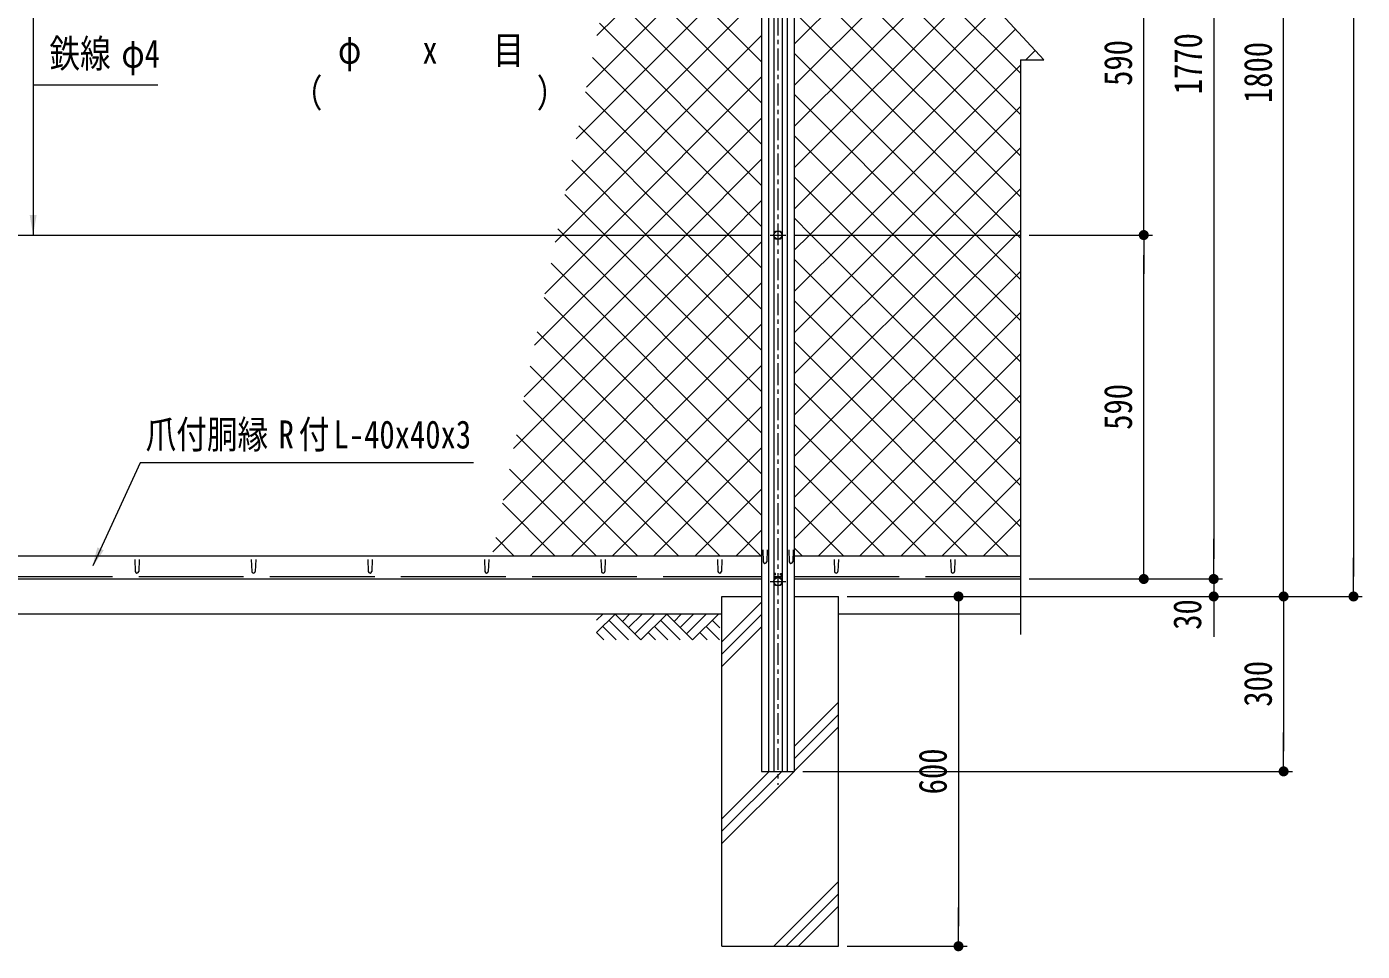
# Model space of a CAD drawing. Units: millimetres, scale not verified. Extents: x -4455 to 4455, y -3150 to 3150.
# Drawn here: x -2908 to -616, y -767 to 819 of the extents above; entities that cross this region are included whole.
import ezdxf
from ezdxf.enums import TextEntityAlignment as Align

# ---------------------------------------------------------------- set-up
doc = ezdxf.new("R2010")
doc.units = ezdxf.units.MM
doc.header["$LTSCALE"] = 30
for name, pattern in [('DASHED', [7.5, 6, -1.5]), ('USER1', [1.125, 0.75, -0.125, 0.125, -0.125]), ('USER2', [2, 1.25, -0.25, 0.25, -0.25]), ('USER3', [0.1875, 0.125, -0.0625]), ('USER4', [4, 2.5, -0.5, 0.5, -0.5])]:
    doc.linetypes.add(name, pattern=pattern)
for name, color, linetype, lineweight in [('0-0_D-STR-TXT', 3, 'Continuous', 13), ('0-1_D-BMK', 2, 'USER1', 13), ('0-2_GL', 7, 'Continuous', 9), ('0-3_D-STR1', 1, 'Continuous', 18), ('0-4_1部材', 7, 'Continuous', 9), ('0-6_D-STR3', 3, 'Continuous', 13), ('0-7_D-STR4', 4, 'Continuous', 18), ('0-8_D-STR2', 2, 'Continuous', 13), ('0-9_D-STR-DIM', 1, 'Continuous', 18), ('0-A_SUNPOU', 1, 'Continuous', 18), ('0-B_5寸法', 1, 'Continuous', 18), ('0-C_8部品', 3, 'Continuous', 18), ('0-E_0', 1, 'Continuous', 18)]:
    doc.layers.add(name, color=color, linetype=linetype, lineweight=lineweight)
doc.styles.add('ＭＳ ゴシック', font='')
doc.styles.get('ＭＳ ゴシック').set_extended_font_data('MS Gothic')

# ---------------------------------------------------------------- blocks, each defined once
blk = doc.blocks.new('GL-マーク')
at = {"layer": '0-E_0'}
for p, q in [((-418.12, -21.21), (-396.91, 0)), ((-418.12, -63.64), (-354.48, 0)), ((-354.48, 0), (-265.86, -88.62)), ((-304.52, 0), (-329.5, -24.98)), ((-262.09, 0), (-308.29, -46.2)), ((-219.67, 0), (-287.08, -67.41)), ((-177.24, 0), (-265.86, -88.62)), ((-177.24, 0), (-88.62, -88.62)), ((-127.28, 0), (-152.26, -24.98)), ((-84.85, 0), (-131.05, -46.19)), ((-42.43, 0), (-109.83, -67.41)), ((0, 0), (-88.62, -88.62)), ((-396.91, -42.43), (-350.71, -88.62)), ((-375.7, -21.21), (-308.29, -88.62)), ((-219.67, -42.43), (-173.47, -88.62)), ((-198.45, -21.21), (-131.05, -88.62)), ((3.77, -88.62), (-42.43, -42.43)), ((4.99, -47.42), (-21.21, -21.21)), ((-418.12, -63.64), (-393.14, -88.62)), ((-240.88, -63.64), (-215.9, -88.62)), ((-38.66, -88.62), (-63.64, -63.64))]:
    blk.add_line(p, q, dxfattribs=at)
blk = doc.blocks.new('M1')
at = {"layer": '0-A_SUNPOU'}
blk.add_line((-7.5, 0), (-57.86, 0), dxfattribs=at)
for points in [[(0, 0), (-7.5, 0), (-7.44, 0.94)], [(0, 0), (-7.44, -0.94), (-7.5, 0)], [(0, 0), (-7.44, 0.94), (-7.26, 1.87)], [(0, 0), (-7.26, -1.87), (-7.44, -0.94)], [(0, 0), (-7.26, 1.87), (-6.97, 2.76)], [(0, 0), (-6.97, -2.76), (-7.26, -1.87)], [(0, 0), (-6.97, 2.76), (-6.57, 3.61)], [(0, 0), (-6.57, -3.61), (-6.97, -2.76)], [(0, 0), (-6.57, 3.61), (-6.07, 4.41)], [(0, 0), (-6.07, -4.41), (-6.57, -3.61)], [(0, 0), (-6.07, 4.41), (-5.47, 5.13)], [(0, 0), (-5.47, -5.13), (-6.07, -4.41)], [(0, 0), (-5.47, 5.13), (-4.78, 5.78)], [(0, 0), (-4.78, -5.78), (-5.47, -5.13)], [(0, 0), (-4.78, 5.78), (-4.02, 6.33)], [(0, 0), (-4.02, -6.33), (-4.78, -5.78)], [(0, 0), (-4.02, 6.33), (-3.19, 6.79)], [(0, 0), (-3.19, -6.79), (-4.02, -6.33)], [(0, 0), (-3.19, 6.79), (-2.32, 7.13)], [(0, 0), (-2.32, -7.13), (-3.19, -6.79)], [(0, 0), (-2.32, 7.13), (-1.41, 7.37)], [(0, 0), (-1.41, -7.37), (-2.32, -7.13)], [(0, 0), (-1.41, 7.37), (-0.47, 7.49)], [(0, 0), (-0.47, -7.49), (-1.41, -7.37)], [(0, 0), (-0.47, 7.49), (0.47, 7.49)], [(0, 0), (0.47, -7.49), (-0.47, -7.49)], [(0, 0), (0.47, 7.49), (1.41, 7.37)], [(0, 0), (1.41, 7.37), (2.32, 7.13)], [(0, 0), (2.32, 7.13), (3.19, 6.79)], [(0, 0), (3.19, 6.79), (4.02, 6.33)], [(0, 0), (4.02, 6.33), (4.78, 5.78)], [(0, 0), (4.78, 5.78), (5.47, 5.13)], [(0, 0), (5.47, 5.13), (6.07, 4.41)], [(0, 0), (6.07, 4.41), (6.57, 3.61)], [(0, 0), (6.57, 3.61), (6.97, 2.76)], [(0, 0), (6.97, 2.76), (7.26, 1.87)], [(0, 0), (7.26, 1.87), (7.44, 0.94)], [(0, 0), (7.44, 0.94), (7.5, 0)], [(0, 0), (1.41, -7.37), (0.47, -7.49)], [(0, 0), (2.32, -7.13), (1.41, -7.37)], [(0, 0), (3.19, -6.79), (2.32, -7.13)], [(0, 0), (4.02, -6.33), (3.19, -6.79)], [(0, 0), (4.78, -5.78), (4.02, -6.33)], [(0, 0), (5.47, -5.13), (4.78, -5.78)], [(0, 0), (6.07, -4.41), (5.47, -5.13)], [(0, 0), (6.57, -3.61), (6.07, -4.41)], [(0, 0), (6.97, -2.76), (6.57, -3.61)], [(0, 0), (7.26, -1.87), (6.97, -2.76)], [(0, 0), (7.44, -0.94), (7.26, -1.87)], [(0, 0), (7.5, 0), (7.44, -0.94)]]:
    blk.add_solid(points, dxfattribs=at)

msp = doc.modelspace()

# ---------------------------------------------------------------- linework, layer by layer
at = {"layer": '0-0_D-STR-TXT', "color": 1}
for p, q in [((-2897.16, 1052.01), (-2897.16, 462.01)), ((-2897.16, 719.83), (-2683.14, 719.83))]:
    msp.add_line(p, q, dxfattribs=at)
at = {"layer": '0-0_D-STR-TXT', "color": 7, "lineweight": 9}
msp.add_line((-2897.16, 711.01), (-2897.16, 464.31), dxfattribs=at)
at = {"layer": '0-0_D-STR-TXT'}
msp.add_lwpolyline([(-2141.56, 71.4), (-2713.36, 71.4), (-2794.87, -105.53)], dxfattribs=at)
at = {"layer": '0-0_D-STR-TXT', "color": 7}
msp.add_solid([(-2897.16, 462.01), (-2903.15, 496.51), (-2891.17, 496.51)], dxfattribs=at)
at = {"layer": '0-0_D-STR-TXT'}
msp.add_solid([(-2795.84, -107.62), (-2786.84, -73.77), (-2775.96, -78.79)], dxfattribs=at)
at = {"layer": '0-1_D-BMK', "linetype": 'USER2'}
msp.add_line((-1619.01, 2162.03), (-1619.01, -480.83), dxfattribs=at)
at = {"layer": '0-1_D-BMK', "linetype": 'USER4'}
msp.add_line((-1632.44, -132.44), (-1605.56, -132.44), dxfattribs=at)
at = {"layer": '0-2_GL'}
for p, q in [((-3315.06, -187.99), (-1715.06, -187.99)), ((-1515.06, -187.99), (-1202.84, -187.99))]:
    msp.add_line(p, q, dxfattribs=at)
at = {"layer": '0-3_D-STR1'}
for p, q in [((-1626.01, 2131.55), (-1626.01, -457.99)), ((-1612.01, 2131.55), (-1612.01, -457.99)), ((-1647.01, 2110.05), (-1647.01, -457.99)), ((-1635.01, 2110.05), (-1635.01, -457.99)), ((-1603.01, 2110.05), (-1603.01, -457.99)), ((-1591.01, 2110.05), (-1591.01, -457.99)), ((-3391.01, -87.99), (-1647.01, -87.99)), ((-1645.03, -77.84), (-1644.28, -98.34)), ((-1637.53, -77.84), (-1638.28, -98.34)), ((-1600.48, -77.84), (-1599.73, -98.34)), ((-1592.98, -77.84), (-1593.73, -98.34)), ((-1591.01, -87.99), (-1202.84, -87.99)), ((-2722.76, -94.49), (-2722.01, -114.99)), ((-2715.26, -94.49), (-2716.01, -114.99)), ((-2522.76, -94.49), (-2522.01, -114.99)), ((-2515.26, -94.49), (-2516.01, -114.99)), ((-2322.76, -94.49), (-2322.01, -114.99)), ((-2315.26, -94.49), (-2316.01, -114.99)), ((-2122.76, -94.49), (-2122.01, -114.99)), ((-2115.26, -94.49), (-2116.01, -114.99)), ((-1922.76, -94.49), (-1922.01, -114.99)), ((-1915.26, -94.49), (-1916.01, -114.99)), ((-1722.76, -94.49), (-1722.01, -114.99)), ((-1715.26, -94.49), (-1716.01, -114.99)), ((-1522.76, -94.49), (-1522.01, -114.99)), ((-1515.26, -94.49), (-1516.01, -114.99)), ((-1322.76, -94.49), (-1322.01, -114.99)), ((-1315.26, -94.49), (-1316.01, -114.99)), ((-3391.01, -127.99), (-1647.01, -127.99)), ((-1591.01, -127.99), (-1202.84, -127.99))]:
    msp.add_line(p, q, dxfattribs=at)
at = {"layer": '0-3_D-STR1', "linetype": 'DASHED'}
for p, q in [((-3391.01, -123.99), (-1647.01, -123.99)), ((-1591.01, -123.99), (-1202.84, -123.99))]:
    msp.add_line(p, q, dxfattribs=at)
at = {"layer": '0-3_D-STR1'}
for centre in [(-1641.28, -98.34), (-1596.73, -98.34), (-2719.01, -114.99), (-2519.01, -114.99), (-2319.01, -114.99), (-2119.01, -114.99), (-1919.01, -114.99), (-1719.01, -114.99), (-1519.01, -114.99), (-1319.01, -114.99)]:
    msp.add_arc(centre, 3, 180, 0, dxfattribs=at)
at = {"layer": '0-4_1部材'}
msp.add_line((-1647.01, -457.99), (-1591.01, -457.99), dxfattribs=at)
at = {"layer": '0-6_D-STR3', "color": 1, "linetype": 'USER3'}
for p, q in [((-1625.26, -129.69), (-1625.26, -118.76)), ((-1623.26, -123.76), (-1625.26, -123.76)), ((-1624.43, -128.26), (-1625.26, -128.26)), ((-1623.26, -123.99), (-1614.76, -123.99)), ((-1614.76, -118.76), (-1612.76, -118.76)), ((-1614.76, -126.22), (-1614.76, -118.76)), ((-1614.76, -123.76), (-1612.76, -123.76)), ((-1613.58, -128.26), (-1612.76, -128.26)), ((-1612.76, -129.69), (-1612.76, -118.76))]:
    msp.add_line(p, q, dxfattribs=at)
at = {"layer": '0-6_D-STR3'}
msp.add_lwpolyline([(-1611.17, -132.44), (-1615.09, -139.23), (-1622.93, -139.23), (-1626.85, -132.44), (-1622.93, -125.65), (-1615.09, -125.65)], close=True, dxfattribs=at)
at = {"layer": '0-6_D-STR3', "color": 1, "linetype": 'USER3'}
msp.add_lwpolyline([(-1623.26, -126.22), (-1623.26, -118.76), (-1625.26, -118.76)], dxfattribs=at)
at = {"layer": '0-6_D-STR3'}
msp.add_circle((-1619.01, -132.44), 6.8, dxfattribs=at)
at = {"layer": '0-7_D-STR4', "color": 7, "lineweight": 9}
for p, q in [((-1715.06, -757.99), (-1715.06, -157.99)), ((-1715.06, -157.99), (-1647.01, -157.99)), ((-1591.01, -157.99), (-1515.06, -157.99)), ((-1515.06, -757.99), (-1515.06, -157.99)), ((-1715.06, -757.99), (-1515.06, -757.99))]:
    msp.add_line(p, q, dxfattribs=at)
at = {"layer": '0-7_D-STR4'}
for p, q in [((-1715.06, -235.76), (-1647.01, -167.71)), ((-1715.06, -256.98), (-1647.01, -188.93)), ((-1715.06, -278.19), (-1647.01, -210.14)), ((-1591.01, -415.17), (-1515.06, -339.22)), ((-1591.01, -436.39), (-1515.06, -360.44)), ((-1591.01, -457.6), (-1515.06, -381.65)), ((-1715.06, -581.65), (-1591.4, -457.99)), ((-1715.06, -560.44), (-1612.61, -457.99)), ((-1715.06, -539.22), (-1633.82, -457.99)), ((-1626, -757.99), (-1515.06, -647.05)), ((-1604.79, -757.99), (-1515.06, -668.26)), ((-1583.57, -757.99), (-1515.06, -689.47))]:
    msp.add_line(p, q, dxfattribs=at)
at = {"layer": '0-8_D-STR2'}
for p, q in [((-1929.68, 804.27), (-1681.94, 1052.01)), ((-1591.01, 789.39), (-1328.39, 1052.01)), ((-1591.01, 718.68), (-1257.68, 1052.01)), ((-1591.01, 647.97), (-1202.84, 1036.13)), ((-1202.84, 668.8), (-1586.05, 1052.01)), ((-1202.84, 739.51), (-1515.34, 1052.01)), ((-1947.54, 715.7), (-1647.01, 1016.23)), ((-1647.01, 759.41), (-1889.78, 1002.18)), ((-1202.84, 598.09), (-1591.01, 986.25)), ((-1591.01, 577.26), (-1202.84, 965.42)), ((-1965.39, 627.13), (-1647.01, 945.52)), ((-1647.01, 688.7), (-1901.64, 943.33)), ((-1202.84, 527.37), (-1591.01, 915.54)), ((-1591.01, 506.55), (-1202.84, 894.71)), ((-1983.25, 538.57), (-1647.01, 874.81)), ((-1647.01, 617.99), (-1913.51, 884.49)), ((-1647.01, 547.28), (-1925.37, 825.64)), ((-1208.19, 462.01), (-1591.01, 844.83)), ((-1989.1, 462.01), (-1647.01, 804.1)), ((-1647.01, 476.56), (-1937.23, 766.79)), ((-1278.9, 462.01), (-1591.01, 774.12)), ((-1193.44, 762.69), (-1177.57, 778.56)), ((-1918.39, 462.01), (-1647.01, 733.39)), ((-1349.61, 462.01), (-1591.01, 703.41)), ((-1423.41, 462.01), (-1202.84, 682.58)), ((-1847.68, 462.01), (-1647.01, 662.68)), ((-1420.32, 462.01), (-1591.01, 632.7)), ((-1352.7, 462.01), (-1202.84, 611.87)), ((-1844.58, 462.01), (-1972.83, 590.26)), ((-1776.97, 462.01), (-1647.01, 591.97)), ((-1491.03, 462.01), (-1591.01, 561.99)), ((-1915.29, 462.01), (-1984.69, 531.41)), ((-1281.99, 462.01), (-1202.84, 541.16)), ((-1706.25, 462.01), (-1647.01, 521.26)), ((-1561.74, 462.01), (-1591.01, 491.28)), ((-2072.54, 95.73), (-1706.25, 462.01)), ((-2054.68, 184.29), (-1776.97, 462.01)), ((-2036.82, 272.86), (-1847.68, 462.01)), ((-2018.97, 361.43), (-1918.39, 462.01)), ((-2001.11, 450), (-1989.1, 462.01)), ((-1986, 462.01), (-1996.56, 472.56)), ((-1647.01, 123.01), (-1986, 462.01)), ((-1647.01, 193.72), (-1915.29, 462.01)), ((-1647.01, 264.43), (-1844.58, 462.01)), ((-1591.01, 294.41), (-1423.41, 462.01)), ((-1591.01, 223.7), (-1352.7, 462.01)), ((-1591.01, 152.99), (-1281.99, 462.01)), ((-1591.01, 82.28), (-1211.28, 462.01)), ((-1202.84, 103.11), (-1561.74, 462.01)), ((-1202.84, 173.82), (-1491.03, 462.01)), ((-1202.84, 244.53), (-1420.32, 462.01)), ((-1202.84, 315.24), (-1349.61, 462.01)), ((-1202.84, 385.95), (-1278.9, 462.01)), ((-1211.28, 462.01), (-1202.84, 470.45)), ((-1202.84, 456.66), (-1208.19, 462.01)), ((-2090.39, 7.16), (-1647.01, 450.55)), ((-1647.01, 52.3), (-2008.42, 413.72)), ((-1202.84, 32.4), (-1591.01, 420.56)), ((-1591.01, 11.57), (-1202.84, 399.74)), ((-2108.25, -81.41), (-1647.01, 379.84)), ((-1647.01, -18.41), (-2020.29, 354.87)), ((-1202.84, -38.31), (-1591.01, 349.85)), ((-1591.01, -59.14), (-1202.84, 329.03)), ((-2044.12, -87.99), (-1647.01, 309.13)), ((-1648.14, -87.99), (-2032.15, 296.03)), ((-1223.87, -87.99), (-1591.01, 279.14)), ((-1549.15, -87.99), (-1202.84, 258.32)), ((-1718.85, -87.99), (-2044.02, 237.18)), ((-1973.41, -87.99), (-1647.01, 238.41)), ((-1294.58, -87.99), (-1591.01, 208.43)), ((-1478.44, -87.99), (-1202.84, 187.6)), ((-1789.56, -87.99), (-2055.88, 178.33)), ((-1902.7, -87.99), (-1647.01, 167.7)), ((-1365.29, -87.99), (-1591.01, 137.72)), ((-1860.27, -87.99), (-2067.75, 119.49)), ((-1407.73, -87.99), (-1202.84, 116.89)), ((-1831.99, -87.99), (-1647.01, 96.99)), ((-1930.98, -87.99), (-2079.61, 60.64)), ((-1436, -87.99), (-1591.01, 67.01)), ((-1337.02, -87.99), (-1202.84, 46.18)), ((-1761.28, -87.99), (-1647.01, 26.28)), ((-2001.69, -87.99), (-2091.48, 1.8)), ((-1506.71, -87.99), (-1591.01, -3.7)), ((-1690.57, -87.99), (-1647.01, -44.43)), ((-1266.31, -87.99), (-1202.84, -24.53)), ((-2072.4, -87.99), (-2103.34, -57.05)), ((-1577.42, -87.99), (-1591.01, -74.41))]:
    msp.add_line(p, q, dxfattribs=at)
at = {"layer": '0-8_D-STR2', "color": 7, "lineweight": 9}
for p, q in [((-3391.01, 462.01), (-1647.01, 462.01)), ((-1591.01, 462.01), (-1202.84, 462.01))]:
    msp.add_line(p, q, dxfattribs=at)
at = {"layer": '0-8_D-STR2'}
for points in [[(-1591.01, 435.84), (-1564.83, 462.01), (-1211.62, 815.23)], [(-1591.01, 365.13), (-1494.12, 462.01), (-1202.84, 753.29)], [(-1647.01, 405.85), (-1703.16, 462.01), (-1949.1, 707.95)], [(-1647.01, 335.14), (-1773.87, 462.01), (-1960.96, 649.1)]]:
    msp.add_lwpolyline(points, dxfattribs=at)
at = {"layer": '0-9_D-STR-DIM'}
for p, q in [((-631.27, 2075.55), (-631.27, -123.49)), ((-871.27, 1607.51), (-871.27, -93.49)), ((-751.27, -123.49), (-751.27, 1607.51)), ((-991.27, 496.51), (-991.27, 1017.51)), ((-1187.84, 462.01), (-976.27, 462.01)), ((-1187.84, 462.01), (-976.27, 462.01)), ((-991.27, -93.49), (-991.27, 427.51)), ((-871.27, -93.49), (-871.27, -58.99)), ((-1187.84, -127.99), (-976.27, -127.99)), ((-1187.84, -127.99), (-856.27, -127.99)), ((-1187.84, -127.99), (-856.27, -127.99)), ((-871.27, -127.99), (-871.27, -157.99)), ((-1500.06, -157.99), (-1294.19, -157.99)), ((-1500.06, -157.99), (-856.27, -157.99)), ((-1500.06, -157.99), (-736.27, -157.99)), ((-1500.06, -157.99), (-736.27, -157.99)), ((-1500.06, -157.99), (-616.27, -157.99)), ((-1309.19, -192.49), (-1309.19, -723.49)), ((-871.27, -192.49), (-871.27, -226.99)), ((-751.27, -192.49), (-751.27, -423.49)), ((-1576.4, -457.99), (-736.27, -457.99)), ((-1500.06, -757.99), (-1294.19, -757.99))]:
    msp.add_line(p, q, dxfattribs=at)
at = {"layer": '0-9_D-STR-DIM', "color": 4, "lineweight": 13}
for p, q in [((-1242.84, 848.85), (-1162.84, 762.69)), ((-1202.84, 762.69), (-1202.84, -223.07)), ((-1202.84, 762.69), (-1162.84, 762.69))]:
    msp.add_line(p, q, dxfattribs=at)
at = {"layer": '0-B_5寸法'}
msp.add_line((-1500.06, -157.99), (-1322, -157.99), dxfattribs=at)
at = {"layer": '0-C_8部品', "color": 1, "linetype": 'USER2'}
msp.add_line((-1632.44, 462.01), (-1605.56, 462.01), dxfattribs=at)
at = {"layer": '0-C_8部品'}
msp.add_lwpolyline([(-1611.17, 462.01), (-1615.09, 455.22), (-1622.93, 455.22), (-1626.85, 462.01), (-1622.93, 468.8), (-1615.09, 468.8)], close=True, dxfattribs=at)
msp.add_circle((-1619.01, 462.01), 6.8, dxfattribs=at)

# ---------------------------------------------------------------- block references
at = {"layer": '0-2_GL', "xscale": 0.5, "yscale": 0.5}
msp.add_blockref('GL-マーク', (-1721.24, -188.14), dxfattribs=at)
at = {"layer": '0-9_D-STR-DIM', "xscale": 1.15, "yscale": 1.15}
for p, rotation in [((-991.27, 462.01), 270), ((-991.27, 462.01), 90), ((-991.27, -127.99), 270), ((-871.27, -127.99), 270), ((-871.27, -127.99), 270), ((-751.27, -157.99), 270), ((-631.27, -157.99), 270), ((-1309.19, -157.99), 90), ((-871.27, -157.99), 90), ((-751.27, -157.99), 90), ((-751.27, -457.99), 270), ((-1309.19, -757.99), 270)]:
    msp.add_blockref('M1', p, dxfattribs=dict(at, rotation=rotation))

# ---------------------------------------------------------------- texts
at = {"layer": '0-0_D-STR-TXT', "style": 'ＭＳ ゴシック', "width": 0.8}
for s, p in [('鉄線', (-2869.19, 734.8)), ('目', (-2107.58, 740.99)), ('φ4', (-2745.62, 734.8)), ('φ    x', (-2373.94, 741.56)), ('（\u3000\u3000\u3000 \u3000 \u3000\u3000）', (-2453.31, 667.19)), ('爪付胴縁  付', (-2704.07, 81.45)), ('R', (-2475.91, 81.45)), ('L-40x40x3', (-2381.5, 81.45))]:
    msp.add_text(s, height=48.17, dxfattribs=at).set_placement(p, align=Align.BOTTOM_LEFT)
at = {"layer": '0-9_D-STR-DIM', "color": 3, "style": 'ＭＳ ゴシック', "width": 0.8}
for s, p in [('1770', (-877.02, 703.49)), ('590', (-997.02, 717.91)), ('1800', (-757.02, 688.49)), ('590', (-997.02, 127.91)), ('30', (-878.19, -215.11)), ('300', (-757.02, -347.09)), ('600', (-1314.94, -497.39))]:
    msp.add_text(s, height=48.17, rotation=90, dxfattribs=at).set_placement(p, align=Align.BOTTOM_LEFT)

doc.saveas('drawing.dxf')
